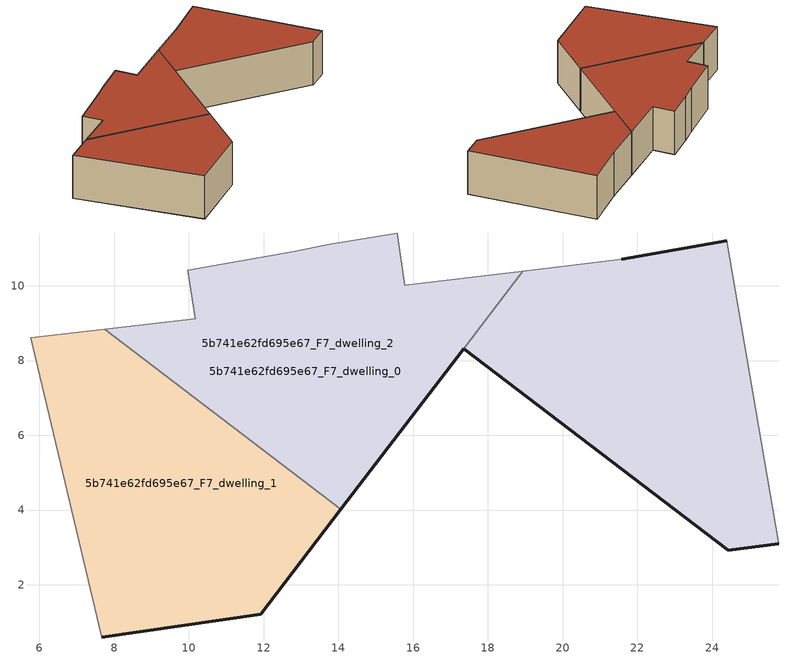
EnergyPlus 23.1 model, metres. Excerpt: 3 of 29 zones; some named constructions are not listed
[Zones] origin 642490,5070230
5b741e62fd695e67_F7_dwelling_0
 floor adiabatic (EU_floor_Construction): 14.06,4.02 18.93,10.39 15.78,10.01 15.58,11.41 13.78,11.11 12.77,10.91 9.97,10.41 10.17,9.11 7.75,8.84 z21; 25.78,3.1 24.38,11.21 21.58,10.71 18.93,10.39 17.35,8.32 24.42,2.92 z21
 wall outside (EU_wall_Construction): 17.35,8.32 14.06,4.02 z21:24
 wall adiabatic (EU_wall_Construction): 7.75,8.84 10.17,9.11 9.97,10.41 12.78,10.91 13.78,11.11 15.58,11.41 15.78,10.01 18.93,10.39 z21:24
 wall to 5b741e62fd695e67_F7_dwelling_1 (EU_wall_Construction): 14.06,4.02 7.75,8.84 z21:24
 wall to 5b741e62fd695e67_F7_dwelling_2 (EU_wall_Construction): 18.93,10.39 17.35,8.32 z21:24
 roof outside (EU_roof_Construction): 18.93,10.39 14.06,4.02 7.75,8.84 10.17,9.11 9.97,10.41 12.77,10.91 13.78,11.11 15.58,11.41 15.78,10.01 z24; 24.38,11.21 25.78,3.1 24.42,2.92 17.35,8.32 18.93,10.39 21.58,10.71 z24
5b741e62fd695e67_F7_dwelling_1
 floor to 5b741e62fd695e67_F6_dwelling_1 (EU_floor_Construction): 11.92,1.21 14.06,4.02 7.75,8.84 5.77,8.61 7.67,0.61 z21
 wall outside (EU_wall_Construction): 14.06,4.02 11.93,1.21 7.67,0.61 z21:24
 wall adiabatic (EU_wall_Construction): 7.67,0.61 5.77,8.61 7.75,8.84 z21:24
 roof outside (EU_roof_Construction): 14.06,4.02 11.93,1.21 7.67,0.61 5.77,8.61 7.75,8.84 z24
5b741e62fd695e67_F7_dwelling_2
 floor to 5b741e62fd695e67_F6_dwelling_2 (EU_floor_Construction): 14.06,4.02 18.93,10.39 15.78,10.01 15.58,11.41 13.78,11.11 12.77,10.91 9.97,10.41 10.17,9.11 7.75,8.84 z21; 25.78,3.1 24.38,11.21 21.58,10.71 18.93,10.39 17.35,8.32 24.42,2.92 z21
 wall outside (EU_wall_Construction): 21.58,10.71 24.38,11.21 / 25.78,3.1 24.42,2.92 17.35,8.32 z21:24
 wall adiabatic (EU_wall_Construction): 18.93,10.39 21.58,10.71 / 24.38,11.21 25.78,3.1 z21:24
 roof outside (EU_roof_Construction): 18.93,10.39 14.06,4.02 7.75,8.84 10.17,9.11 9.97,10.41 12.77,10.91 13.78,11.11 15.58,11.41 15.78,10.01 z24; 24.38,11.21 25.78,3.1 24.42,2.92 17.35,8.32 18.93,10.39 21.58,10.71 z24
[HVACTEMPLATE:THERMOSTAT] Constant Heating Setpoint=20; Constant Cooling Setpoint=50
EU_HeatOnly_5b741e62fd695e67_F0_dwelling_0; EU_HeatOnly_5b741e62fd695e67_F0_dwelling_1; EU_HeatOnly_5b741e62fd695e67_F0_dwelling_2; EU_HeatOnly_5b741e62fd695e67_F0_dwelling_3; EU_HeatOnly_5b741e62fd695e67_F1_dwelling_0; EU_HeatOnly_5b741e62fd695e67_F1_dwelling_1; EU_HeatOnly_5b741e62fd695e67_F1_dwelling_2; EU_HeatOnly_5b741e62fd695e67_F1_dwelling_3; EU_HeatOnly_5b741e62fd695e67_F2_dwelling_0; EU_HeatOnly_5b741e62fd695e67_F2_dwelling_1; EU_HeatOnly_5b741e62fd695e67_F2_dwelling_2; EU_HeatOnly_5b741e62fd695e67_F2_dwelling_3; EU_HeatOnly_5b741e62fd695e67_F3_dwelling_0; EU_HeatOnly_5b741e62fd695e67_F3_dwelling_1; EU_HeatOnly_5b741e62fd695e67_F3_dwelling_2; EU_HeatOnly_5b741e62fd695e67_F3_dwelling_3; EU_HeatOnly_5b741e62fd695e67_F4_dwelling_0; EU_HeatOnly_5b741e62fd695e67_F4_dwelling_1; EU_HeatOnly_5b741e62fd695e67_F4_dwelling_2; EU_HeatOnly_5b741e62fd695e67_F4_dwelling_3; EU_HeatOnly_5b741e62fd695e67_F5_dwelling_0; EU_HeatOnly_5b741e62fd695e67_F5_dwelling_1; EU_HeatOnly_5b741e62fd695e67_F5_dwelling_2; EU_HeatOnly_5b741e62fd695e67_F6_dwelling_0; EU_HeatOnly_5b741e62fd695e67_F6_dwelling_1; EU_HeatOnly_5b741e62fd695e67_F6_dwelling_2; EU_HeatOnly_5b741e62fd695e67_F7_dwelling_0; EU_HeatOnly_5b741e62fd695e67_F7_dwelling_1; EU_HeatOnly_5b741e62fd695e67_F7_dwelling_2
[SCHEDULE:CONSTANT]
Name | Hourly Value
EU_AlwaysOn | 1
EU_CoolingOff | 0
[SCHEDULE:FILE] Column Number=1; Rows to Skip at Top=0; Number of Hours of Data=8760; Column Separator=Comma; Interpolate to Timestep=No; Minutes per Item=60; Adjust Schedule for Daylight Savings=Yes
Name | File
EU_Step8_GainSchedule_5b741e62fd695e67_F7_dwelling_0_f000 | ../../schedules/5b741e62fd695e67/5b741e62fd695e67_F7_dwelling_0_f000_gain.csv
EU_Step8_GainSchedule_5b741e62fd695e67_F7_dwelling_1_f000 | ../../schedules/5b741e62fd695e67/5b741e62fd695e67_F7_dwelling_1_f000_gain.csv
EU_Step8_GainSchedule_5b741e62fd695e67_F7_dwelling_2_f000 | ../../schedules/5b741e62fd695e67/5b741e62fd695e67_F7_dwelling_2_f000_gain.csv
